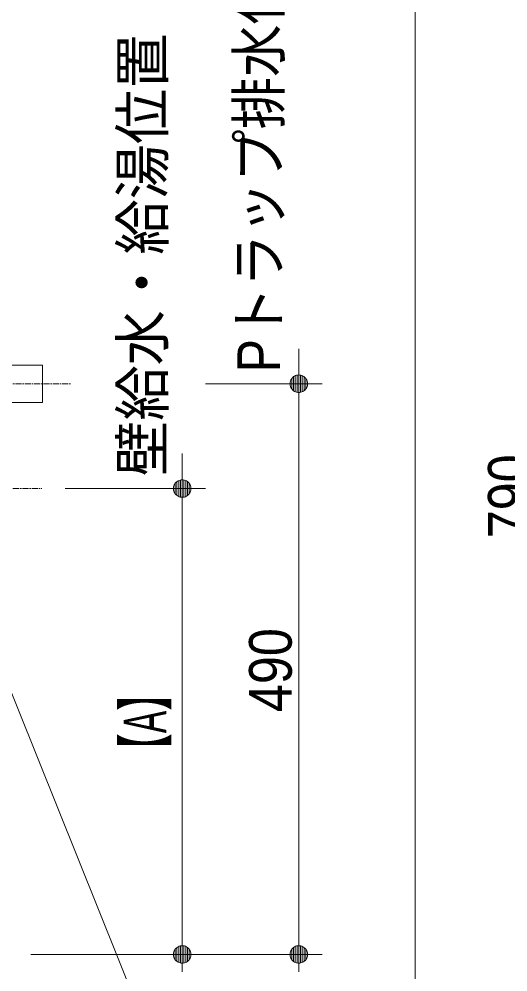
# Model space of a CAD drawing. Units: millimetres, scale not verified. Extents: x -6062 to 6062, y -3045 to 3045.
# Drawn here: x -707 to -288, y -2085 to -1267 of the extents above; entities that cross this region are included whole.
import ezdxf
from ezdxf.enums import TextEntityAlignment as Align

# ---------------------------------------------------------------- set-up
doc = ezdxf.new("R2010")
doc.units = ezdxf.units.MM
doc.header["$LTSCALE"] = 20
doc.linetypes.add('CHAIN1', pattern=[8, 5, -1, 1, -1])
for name, color, linetype, lineweight in [('0-0_1図面枠', 7, 'Continuous', 9), ('0-2_2寸法-1', 7, 'Continuous', 9), ('0-3_0', 7, 'Continuous', 9), ('0-4_2寸法-2', 7, 'Continuous', 9), ('0-5_4給排水', 7, 'Continuous', 9), ('0-6_2寸法-3', 7, 'Continuous', 9)]:
    doc.layers.add(name, color=color, linetype=linetype, lineweight=lineweight)
doc.styles.add('ＭＳ Ｐゴシック', font='')
doc.styles.get('ＭＳ Ｐゴシック').set_extended_font_data('MS PGothic')

# ---------------------------------------------------------------- blocks, each defined once
blk = doc.blocks.new('グループ-4')
at = {"layer": '0-0_1図面枠'}
blk.add_line((28400, 41000), (28400, -48600), dxfattribs=at)
blk = doc.blocks.new('_Dot')
at = {"layer": '0-3_0'}
for p, q in [((-10, 0), (-20, 0)), ((9.78, 2), (-9.78, 2)), ((7.99, 6), (-7.99, 6)), ((9.16, -3.98), (-9.16, -3.98)), ((6, -7.98), (-6, -7.98))]:
    blk.add_line(p, q, dxfattribs=at)
for points in [[(10, 0), (9.92, 1.25), (9.69, 2.49), (9.3, 3.68), (8.76, 4.82), (8.09, 5.88), (7.29, 6.85), (6.37, 7.71), (5.36, 8.44), (4.26, 9.05), (3.09, 9.51), (1.87, 9.82), (0.63, 9.98), (-0.63, 9.98), (-1.87, 9.82), (-3.09, 9.51), (-4.26, 9.05), (-5.36, 8.44), (-6.37, 7.71), (-7.29, 6.85), (-8.09, 5.88), (-8.76, 4.82), (-9.3, 3.68), (-9.69, 2.49), (-9.92, 1.25), (-10, 0), (0, 0)], [(-10, 0), (-9.92, -1.25), (-9.69, -2.49), (-9.3, -3.68), (-8.76, -4.82), (-8.09, -5.88), (-7.29, -6.85), (-6.37, -7.71), (-5.36, -8.44), (-4.26, -9.05), (-3.09, -9.51), (-1.87, -9.82), (-0.63, -9.98), (0.63, -9.98), (1.87, -9.82), (3.09, -9.51), (4.26, -9.05), (5.36, -8.44), (6.37, -7.71), (7.29, -6.85), (8.09, -5.88), (8.76, -4.82), (9.3, -3.68), (9.69, -2.49), (9.92, -1.25), (10, 0), (0, 0)]]:
    blk.add_lwpolyline(points, close=True, dxfattribs=at)
blk = doc.blocks.new('止水栓_側面')
at = {"layer": '0-5_4給排水', "linetype": 'CHAIN1'}
blk.add_line((-3010, 0), (1000, 0), dxfattribs=at)
at = {"layer": '0-5_4給排水'}
blk.add_lwpolyline([(-900, 1200), (-900, 600), (-1200, 600), (-1200, 1200)], dxfattribs=at)
for points in [[(-1950, 660), (-1850, 660), (-1850, 300), (-1950, 300)], [(-1330, 600), (-770, 600), (-770, 360), (-1330, 360)], [(-200, 600), (0, 600), (0, -600), (-200, -600)], [(-1250, 360), (-850, 360), (-850, 298), (-1250, 298)], [(-1450, -300), (-2010, -300), (-2010, 300), (-1450, 300)], [(-1450, 240), (-1430, 240), (-1430, -240), (-1450, -240)], [(-1430, 298), (-200, 298), (-200, -298), (-1430, -298)]]:
    blk.add_lwpolyline(points, close=True, dxfattribs=at)
blk = doc.blocks.new('グループ-53')
at = {"layer": '0-5_4給排水', "linetype": 'CHAIN1'}
for p, q in [((19000, -26100), (19000, -22320)), ((19585, -30432.9), (19355, -29893.9))]:
    blk.add_line(p, q, dxfattribs=at)
at = {"layer": '0-5_4給排水'}
for p, q in [((19300, -23186.8), (19300, -23440)), ((18700, -23360), (18700, -23440)), ((17177.8, -24704), (16871.4, -24446.9))]:
    blk.add_line(p, q, dxfattribs=at)
for points in [[(17440, -23020), (18650, -23020), (18650, -23360), (19000, -23360), (19349.9, -23158), (19350, -22820), (18650, -22820), (18650, -22860), (17440, -22860)], [(17527.4, -23930.9), (17468.9, -23939.7), (17411.5, -23954.1), (17355.8, -23974.2), (17293.4, -24004.5), (17234.9, -24041.9), (17179.4, -24087.3), (17128.6, -24140.3), (17126.9, -24142.3), (16629.7, -24734.9), (16936.1, -24992), (17433.3, -24399.5), (17449.7, -24382.1), (17468.1, -24366.9), (17488.1, -24353.9), (17509.6, -24343.4), (17528.2, -24336.7), (17547.3, -24331.9), (17566.8, -24329), (17586.5, -24328), (18650, -24328), (18650, -25540), (19350, -25540), (19350, -23440), (18650, -23440), (18650, -23928), (17586.5, -23928)], [(19480, -25600), (18520, -25600), (18520, -25540), (19480, -25540)]]:
    blk.add_lwpolyline(points, close=True, dxfattribs=at)
for points in [[(18650, -22860), (18650.1, -22860.4), (18650.4, -22861.6), (18650.8, -22863.6), (18651.4, -22866.4), (18652.1, -22869.8), (18652.9, -22874), (18653.8, -22878.7), (18654.7, -22884.1), (18655.6, -22889.9), (18656.5, -22896.2), (18657.3, -22902.9), (18657.9, -22909.9), (18658.5, -22917.2), (18658.9, -22924.7), (18659.2, -22932.3), (18659.3, -22940), (18659.2, -22944), (18659.2, -22948.1), (18658.9, -22956.1), (18658.4, -22963.9), (18657.8, -22971.4), (18657.1, -22978.5), (18656.3, -22985.3), (18655.4, -22991.5), (18654.5, -22997.3), (18653.6, -23002.4), (18652.7, -23007), (18652, -23010.9), (18651.3, -23014.2), (18650.7, -23016.7), (18650.3, -23018.5), (18650.1, -23019.6), (18650, -23020)], [(18650, -23928), (18650.6, -23929), (18652.3, -23932.1), (18655.1, -23937.2), (18658.9, -23944.1), (18663.5, -23952.7), (18668.7, -23962.9), (18674.3, -23974.6), (18680.3, -23987.6), (18686.3, -24001.8), (18692.1, -24017.2), (18697.7, -24033.7), (18702.7, -24051.2), (18706.9, -24069.6), (18710.1, -24088.8), (18712.1, -24108.5), (18712.8, -24128.5), (18712, -24148.6), (18709.9, -24168.5), (18706.6, -24187.7), (18702.3, -24206.3), (18697.2, -24223.9), (18691.5, -24240.5), (18685.6, -24255.9), (18679.5, -24270.1), (18673.6, -24283), (18668, -24294.4), (18662.9, -24304.4), (18658.5, -24312.7), (18654.9, -24319.3), (18652.2, -24324.1), (18650.6, -24327.1), (18650, -24328)]]:
    blk.add_lwpolyline(points, dxfattribs=at)
at = {"layer": '0-5_4給排水', "linetype": 'CHAIN1'}
for points in [[(19000, -28157), (19000, -28040.6), (19000, -27526.8), (19000, -25600)], [(19940, -32800), (19940, -32286.2), (19940, -32169.8)]]:
    blk.add_lwpolyline(points, dxfattribs=at)
for centre, start, end in [((23426.3, -28157), 180, 203.10457), ((15513.7, -32169.8), 0, 23.10457)]:
    blk.add_arc(centre, 4426.3, start, end, dxfattribs=at)
at = {"layer": '0-5_4給排水'}
blk.add_blockref('止水栓_側面', (20990, -33400), dxfattribs=at)
blk = doc.blocks.new('グループ-54')
at = {"layer": '0-5_4給排水', "linetype": 'CHAIN1'}
blk.add_line((18500, -31600), (22500, -31600), dxfattribs=at)
at = {"layer": '0-5_4給排水'}
blk.add_lwpolyline([(19000, -31280), (22000, -31280), (22000, -31920), (19000, -31920)], dxfattribs=at)

msp = doc.modelspace()

# ---------------------------------------------------------------- linework, layer by layer
at = {"layer": '0-2_2寸法-1'}
for p, q in [((-547.5, -1580), (-447.5, -1580)), ((-467.5, -1595.01), (-467.5, -2054.99)), ((-668, -1670), (-547.5, -1670)), ((-567.5, -1685.01), (-567.5, -2054.99)), ((-697.5, -2070), (-547.5, -2070)), ((-547.5, -2070), (-447.5, -2070))]:
    msp.add_line(p, q, dxfattribs=at)
at = {"layer": '0-4_2寸法-2'}
for p, q in [((-467.5, -1564.99), (-467.5, -1549.99)), ((-547.5, -1580), (-447.5, -1580)), ((-467.5, -1580), (-467.5, -2070)), ((-567.5, -1654.99), (-567.5, -1639.99)), ((-668, -1670), (-547.5, -1670)), ((-567.5, -1670), (-567.5, -2070)), ((-697.5, -2070), (-547.5, -2070)), ((-547.5, -2070), (-447.5, -2070))]:
    msp.add_line(p, q, dxfattribs=at)
at = {"layer": '0-6_2寸法-3'}
msp.add_lwpolyline([(-912.57, -2420), (-483.38, -2420), (-778.75, -1684.9)], dxfattribs=at)

# ---------------------------------------------------------------- block references
at = {"layer": '0-0_1図面枠', "xscale": 0.05, "yscale": 0.05}
msp.add_blockref('グループ-4', (-1787.5, 0), dxfattribs=at)
at = {"layer": '0-2_2寸法-1', "xscale": 0.7503418, "yscale": 0.7503418}
for p, rotation in [((-467.5, -1580), 90), ((-567.5, -1670), 90), ((-567.5, -2070), 270), ((-467.5, -2070), 270)]:
    msp.add_blockref('_Dot', p, dxfattribs=dict(at, rotation=rotation))
at = {"layer": '0-4_2寸法-2', "xscale": 0.7503418, "yscale": 0.7503418}
for p, rotation in [((-467.5, -1580), 270), ((-567.5, -1670), 270), ((-567.5, -2070), 90), ((-467.5, -2070), 90)]:
    msp.add_blockref('_Dot', p, dxfattribs=dict(at, rotation=rotation))
at = {"layer": '0-5_4給排水', "xscale": 0.05, "yscale": 0.05}
for name in ['グループ-54', 'グループ-53']:
    msp.add_blockref(name, (-1787.5, 0), dxfattribs=at)

# ---------------------------------------------------------------- texts
at = {"layer": '0-2_2寸法-1', "style": 'ＭＳ Ｐゴシック'}
for s, height, width, p in [('790', 36.66, 0.9, (-257.54, -1712.67)), ('490', 36.66, 0.9, (-462.54, -1861.89)), ('【A】', 36.69, 0.6, (-570.13, -1910.05))]:
    msp.add_text(s, height=height, rotation=90, dxfattribs=dict(at, width=width)).set_placement(p, align=Align.BOTTOM_LEFT)
at = {"layer": '0-4_2寸法-2', "style": 'ＭＳ Ｐゴシック'}
for s, width, p in [('Pトラップ排水位置', 0.9, (-472.48, -1570.42)), ('壁給水・給湯位置', 0.95, (-572.38, -1659.36))]:
    msp.add_text(s, height=36.66, rotation=90, dxfattribs=dict(at, width=width)).set_placement(p, align=Align.BOTTOM_LEFT)

doc.saveas('drawing.dxf')
